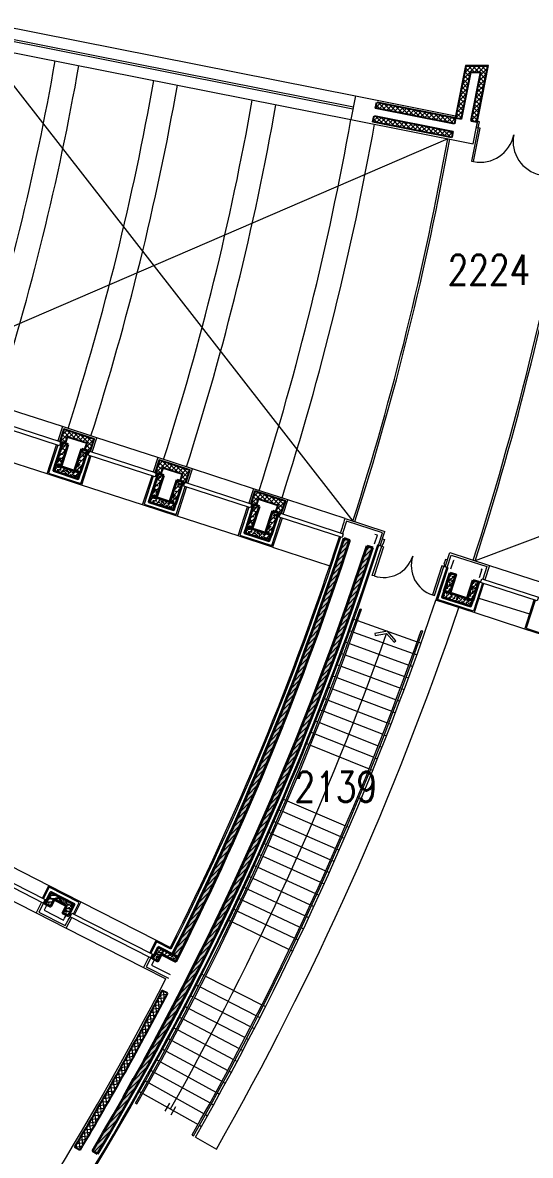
# Model space of a CAD drawing. Header units: inches. Extents: x 342932 to 557958, y 80625 to 242727.
# Drawn here: x 480297 to 492934, y 130834 to 159022 of the extents above; entities that cross this region are included whole.
import ezdxf
from ezdxf.enums import TextEntityAlignment as Align

# ---------------------------------------------------------------- set-up
doc = ezdxf.new("R2010")
doc.units = ezdxf.units.IN
doc.header["$MEASUREMENT"] = 0
for name, color, linetype, lineweight in [('First Floor$0$A-G23-M-Stairs-Concrete', 251, 'Continuous', 15), ('First Floor$0$A-G23-M-Stairs-Railings', 251, 'Continuous', 15), ('First Floor$0$A-G250-G-Walls-Low-Level', 251, 'Continuous', 15), ('First Floor$0$A-G250-G-Walls-Precast-Concrete', 251, 'Continuous', 35), ('First Floor$0$A-G250-M-Walls-Blockwork', 7, 'Continuous', 25), ('First Floor$0$A-G252-H-Internal-Walls', 251, 'Continuous', 9), ('First Floor$0$A-G26-M-Beams-Concrete', 251, 'Continuous', 18), ('First Floor$0$A-G262-H-Precast-Panel', 251, 'Continuous', 5), ('First Floor$0$A-G312-M-Wall-Cladding-Panel', 7, 'Continuous', 9), ('First Floor$0$A-G312-M-Wall-Finish-Plaster', 7, 'Continuous', 15), ('First Floor$0$A-G321-M-Window', 251, 'Continuous', 9), ('First Floor$0$A-G322-M-Door', 251, 'Continuous', 15), ('First Floor$0$A-Z036-G-Stair-Symbology', 251, 'Continuous', 15), ('First Floor$0$A-Z036-G-Void-Symbology', 251, 'Continuous', 9), ('First Floor$0$Z-Z001-S-Room-Name-Identification-250', 7, 'Continuous', 15)]:
    doc.layers.add(name, color=color, linetype=linetype, lineweight=lineweight)
doc.styles.add('First Floor$0$Tag-RomanS', font='romans.shx', dxfattribs={"width": 0.8})
pattern_1 = [(50, (363759.75, 238903.97), (182.18467, -15.93909), [19.05, -209.55]), (355, (363759.75, 238903.97), (-35.24283, 191.05664), [15.24, -167.64]), (100.451, (363774.94, 238902.65), (146.9425, 175.11669), [16.19, -178.09]), (46.1842, (363759.75, 238954.77), (271.07904, -42.04233), [28.575, -314.325]), (96.6356, (363782.34, 238951.27), (237.40423, 247.42556), [24.285, -267.135]), (351.184, (363759.75, 238954.77), (237.4046, 247.4251), [22.86, -251.46]), (21, (363785.15, 238942.07), (151.61488, -102.26552), [19.05, -209.55]), (326, (363785.15, 238942.07), (61.80203, 184.18797), [15.24, -167.64]), (71.4514, (363797.79, 238933.55), (213.4165, 81.92286), [16.19, -178.09]), (37.5, (363759.75, 238903.974), (3.088603, 84.55504), [0, -165.608, 0, -170.18, 0, -168.275]), (7.5, (363759.75, 238903.97), (66.81966, 100.180575), [0, -97.028, 0, -161.798, 0, -64.135]), (327.5, (363703.11, 238903.974), (135.590595, -5.728744), [0, -63.5, 0, -198.12, 0, -262.89]), (317.5, (363677.71, 238903.97), (148.12918, 25.42649), [0, -82.55, 0, -131.572, 0, -186.69])]
pattern_2 = [(45, (363759.75, 238903.974), (-56.1266, 56.1266), [])]
pattern_3 = [(45, (366137.4, 238131.44), (-56.1266, 56.1266), [])]
pattern_4 = [(45, (368515.04, 237358.894), (-56.1266, 56.1266), [])]
pattern_5 = [(45, (361382.11, 239676.52), (-56.1266, 56.1266), [])]
pattern_6 = [(50, (361382.11, 239676.52), (182.18467, -15.93909), [19.05, -209.55]), (355, (361382.11, 239676.52), (-35.24283, 191.05664), [15.24, -167.64]), (100.451, (361397.3, 239675.2), (146.9425, 175.11669), [16.19, -178.09]), (46.1842, (361382.11, 239727.32), (271.07904, -42.04233), [28.575, -314.325]), (96.6356, (361404.7, 239723.82), (237.40423, 247.42556), [24.285, -267.135]), (351.184, (361382.1, 239727.32), (237.4046, 247.4251), [22.86, -251.46]), (21, (361407.51, 239714.62), (151.61488, -102.26552), [19.05, -209.55]), (326, (361407.51, 239714.62), (61.80203, 184.18797), [15.24, -167.64]), (71.4514, (361420.15, 239706.1), (213.4165, 81.92286), [16.19, -178.09]), (37.5, (361382.114, 239676.52), (3.088603, 84.55504), [0, -165.608, 0, -170.18, 0, -168.275]), (7.5, (361382.11, 239676.52), (66.819663, 100.180575), [0, -97.028, 0, -161.798, 0, -64.135]), (327.5, (361325.47, 239676.52), (135.590595, -5.728744), [0, -63.5, 0, -198.12, 0, -262.89]), (317.5, (361300.07, 239676.52), (148.12918, 25.42649), [0, -82.55, 0, -131.572, 0, -186.69])]
pattern_7 = [(45, (361382.11, 239676.52), (-56.1266, 56.1266), []), (135, (361382.11, 239676.52), (-56.1266, -56.1266), [])]

# ---------------------------------------------------------------- blocks, each defined once
blk = doc.blocks.new('First Floor$0$D180')
at = {"layer": 'First Floor$0$A-G322-M-Door'}
for points in [[(-1842, 211), (-1813, 358), (-1862, 368), (-1891, 221)], [(-2007, -622), (-1958, -632), (-1793, 201), (-1842, 211)], [(-78, -137), (-49, 10), (0, 0), (-29, -147)], [(-243, -971), (-292, -961), (-127, -128), (-78, -137)]]:
    blk.add_lwpolyline(points, close=True, dxfattribs=at)
for centre, start, end in [((-1793, 201), 258.8221, 348.8221), ((-127, -128), 168.8221, 258.8221)]:
    blk.add_arc(centre, 849, start, end, dxfattribs=at)
blk = doc.blocks.new('First Floor$0$d1700-180')
at = {"layer": 'First Floor$0$A-G322-M-Door'}
for points in [[(-1612, 180), (-1612, 942), (-1662, 942), (-1662, 180)], [(-88, 180), (-88, 942), (-38, 942), (-38, 180)], [(-1650, 130), (-1662, 130), (-1662, 180), (-1700, 180), (-1700, 0), (-1650, 0)], [(-50, 130), (-38, 130), (-38, 180), (0, 180), (0, 0), (-50, 0)]]:
    blk.add_lwpolyline(points, close=True, dxfattribs=at)
for centre, start, end in [((-1612, 180), 0, 90), ((-88, 180), 90, 180)]:
    blk.add_arc(centre, 762, start, end, dxfattribs=at)
blk = doc.blocks.new('First Floor$0$tag-roomname')
at = {"lineweight": 18, "ltscale": 0.01, "style": 'First Floor$0$Tag-RomanS', "width": 0.8}
blk.add_attdef('ROOM_NO_2', text='', height=3, dxfattribs=at).set_placement((0, 1.61), align=Align.MIDDLE_CENTER)
at = {"linetype": 'ByBlock', "lineweight": 15, "ltscale": 0.01, "style": 'First Floor$0$Tag-RomanS', "width": 0.8, "flags": 1}
for tag, p in [('ROOM_NAME_1', (0, -2.29)), ('ROOM_NAME_2', (0, -5.74))]:
    blk.add_attdef(tag, text='', height=2.5, dxfattribs=at).set_placement(p, align=Align.MIDDLE_CENTER)

msp = doc.modelspace()

# ---------------------------------------------------------------- hatches: boundary and pattern name
at = {"layer": 'First Floor$0$A-G252-H-Internal-Walls'}
h = msp.add_hatch(dxfattribs=at)
h.set_pattern_fill('ANSI37', color=256, scale=25, style=0)
h.set_pattern_definition(pattern_7)
h.paths.add_polyline_path([(491451.1, 157787.5), (491690.6, 157787.5), (491452.5, 156582.2), (491599.6, 156553.2), (491873.2, 157937.5), (491327.8, 157937.5), (491074.4, 156655.2), (491221.6, 156626.1)])
h = msp.add_hatch(dxfattribs=at)
h.set_pattern_fill('ANSI37', color=256, scale=25, style=0)
h.set_pattern_definition(pattern_7)
h.paths.add_polyline_path([(489112.1, 157043), (489082.7, 156895.9), (491045.7, 156508), (491074.4, 156655.2)])
h = msp.add_hatch(dxfattribs=at)
h.set_pattern_fill('ANSI37', color=256, scale=25, style=0)
h.set_pattern_definition([(45, (361313.96, 239333.22), (-56.1266, 56.1266), []), (135, (361313.96, 239333.22), (-56.1266, -56.1266), [])])
h.paths.add_polyline_path([(489044, 156699.7), (489014.6, 156552.6), (490977.6, 156164.7), (491006.3, 156311.9)])
h = msp.add_hatch(dxfattribs=at)
h.set_pattern_fill('ANSI37', color=256, scale=25, style=0)
h.set_pattern_definition([(45, (363759.75, 238903.974), (-56.1266, 56.1266), []), (135, (363759.75, 238903.974), (-56.1266, -56.1266), [])])
h.paths.add_polyline_path([(481891.5, 148562.6), (481837.5, 148396.1), (481980.1, 148349.8), (482080.5, 148658.9), (481319.7, 148906.1), (481219.3, 148597), (481361.9, 148550.7), (481416, 148717.1)])
h = msp.add_hatch(dxfattribs=at)
h.set_pattern_fill('ANSI37', color=256, scale=25, style=0)
h.set_pattern_definition([(45, (366137.4, 238131.44), (-56.1266, 56.1266), []), (135, (366137.4, 238131.44), (-56.1266, -56.1266), [])])
h.paths.add_polyline_path([(484269.2, 147790.1), (484215.1, 147623.6), (484357.8, 147577.3), (484458.2, 147886.4), (483697.3, 148133.6), (483596.9, 147824.5), (483739.6, 147778.1), (483793.6, 147944.6)])
h = msp.add_hatch(dxfattribs=at)
h.set_pattern_fill('ANSI37', color=256, scale=25, style=0)
h.set_pattern_definition([(45, (368515.04, 237358.894), (-56.1266, 56.1266), []), (135, (368515.04, 237358.894), (-56.1266, -56.1266), [])])
h.paths.add_polyline_path([(486646.8, 147017.5), (486592.7, 146851.1), (486735.4, 146804.7), (486835.8, 147113.8), (486075, 147361.1), (485974.6, 147052), (486117.2, 147005.6), (486171.3, 147172)])
h = msp.add_hatch(dxfattribs=at)
h.set_pattern_fill('ANSI37', color=256, scale=25, angle=322, style=0)
h.set_pattern_definition([(7, (361382.11, 239676.52), (-9.67338, 78.78335), []), (97, (361382.11, 239676.52), (-78.78335, -9.67338), [])])
h.paths.add_polyline_path([(483898.5, 134866.5), (483765.1, 134935, -0.0149038), (481589.2, 131039.8), (481717.9, 130962.8, 0.0149064)])
at = {"layer": 'First Floor$0$A-G262-H-Precast-Panel'}
h = msp.add_hatch(dxfattribs=at)
h.set_pattern_fill('AR-CONC', color=256, style=0)
h.set_pattern_definition(pattern_1)
h.paths.add_polyline_path([(481433.3, 148527.5), (481290.7, 148573.8), (481109.4, 148015.8), (481252, 147969.4)])
h = msp.add_hatch(dxfattribs=at)
h.set_pattern_fill('ANSI31', color=256, scale=25, style=0)
h.set_pattern_definition(pattern_2)
h.paths.add_polyline_path([(481433.3, 148527.5), (481290.7, 148573.8), (481109.4, 148015.8), (481252, 147969.4)])
h = msp.add_hatch(dxfattribs=at)
h.set_pattern_fill('AR-CONC', color=256, style=0)
h.set_pattern_definition([(50, (364235.31, 238749.46), (182.18467, -15.93909), [19.05, -209.55]), (355, (364235.31, 238749.46), (-35.24283, 191.05664), [15.24, -167.64]), (100.451, (364250.5, 238748.13), (146.9425, 175.11669), [16.19, -178.09]), (46.1842, (364235.31, 238800.26), (271.07904, -42.04233), [28.575, -314.325]), (96.6356, (364257.9, 238796.75), (237.40423, 247.42556), [24.285, -267.135]), (351.184, (364235.3, 238800.26), (237.4046, 247.4251), [22.86, -251.46]), (21, (364260.71, 238787.56), (151.61488, -102.26552), [19.05, -209.55]), (326, (364260.71, 238787.56), (61.80203, 184.18797), [15.24, -167.64]), (71.4514, (364273.35, 238779.03), (213.4165, 81.92286), [16.19, -178.09]), (37.5, (364235.313, 238749.456), (3.088603, 84.55504), [0, -165.608, 0, -170.18, 0, -168.275]), (7.5, (364235.31, 238749.46), (66.81966, 100.180575), [0, -97.028, 0, -161.798, 0, -64.135]), (327.5, (364178.67, 238749.456), (135.590595, -5.728744), [0, -63.5, 0, -198.12, 0, -262.89]), (317.5, (364153.27, 238749.46), (148.12918, 25.42649), [0, -82.55, 0, -131.572, 0, -186.69])])
h.paths.add_polyline_path([(481908.9, 148373), (481766.2, 148419.3), (481584.9, 147861.3), (481727.6, 147814.9)])
h = msp.add_hatch(dxfattribs=at)
h.set_pattern_fill('ANSI31', color=256, scale=25, style=0)
h.set_pattern_definition(pattern_2)
h.paths.add_polyline_path([(481908.9, 148373), (481766.2, 148419.3), (481584.9, 147861.3), (481727.6, 147814.9)])
h = msp.add_hatch(dxfattribs=at)
h.set_pattern_fill('ANSI31', color=256, scale=25, style=0)
h.set_pattern_definition(pattern_2)
h.paths.add_polyline_path([(481727.5, 147814.9), (481584.9, 147861.3), (481584.9, 147861.3), (481490.1, 147892.1), (481109.4, 148015.8), (481063, 147873.1), (481681.2, 147672.3)])
h = msp.add_hatch(dxfattribs=at)
h.set_pattern_fill('AR-CONC', color=256, style=0)
h.set_pattern_definition(pattern_1)
h.paths.add_polyline_path([(481681.2, 147672.3), (481727.5, 147814.9), (481584.9, 147861.3), (481584.9, 147861.3), (481490.1, 147892.1), (481109.4, 148015.8), (481063, 147873.1)])
h = msp.add_hatch(dxfattribs=at)
h.set_pattern_fill('AR-CONC', color=256, style=0)
h.set_pattern_definition([(50, (366137.4, 238131.44), (182.18467, -15.93909), [19.05, -209.55]), (355, (366137.4, 238131.44), (-35.24283, 191.05664), [15.24, -167.64]), (100.451, (366152.58, 238130.1), (146.9425, 175.11669), [16.19, -178.09]), (46.1842, (366137.4, 238182.24), (271.07904, -42.04233), [28.575, -314.325]), (96.6356, (366159.99, 238178.73), (237.40423, 247.42556), [24.285, -267.135]), (351.184, (366137.4, 238182.24), (237.4046, 247.4251), [22.86, -251.46]), (21, (366162.8, 238169.54), (151.61488, -102.26552), [19.05, -209.55]), (326, (366162.8, 238169.54), (61.80203, 184.18797), [15.24, -167.64]), (71.4514, (366175.43, 238161.01), (213.4165, 81.92286), [16.19, -178.09]), (37.5, (366137.396, 238131.437), (3.088603, 84.55504), [0, -165.608, 0, -170.18, 0, -168.275]), (7.5, (366137.4, 238131.44), (66.81966, 100.180575), [0, -97.028, 0, -161.798, 0, -64.135]), (327.5, (366080.754, 238131.44), (135.590595, -5.728744), [0, -63.5, 0, -198.12, 0, -262.89]), (317.5, (366055.35, 238131.44), (148.12918, 25.42649), [0, -82.55, 0, -131.572, 0, -186.69])])
h.paths.add_polyline_path([(483811, 147754.9), (483668.3, 147801.3), (483487, 147243.2), (483629.7, 147196.9)])
h = msp.add_hatch(dxfattribs=at)
h.set_pattern_fill('ANSI31', color=256, scale=25, style=0)
h.set_pattern_definition(pattern_3)
h.paths.add_polyline_path([(483811, 147754.9), (483668.3, 147801.3), (483487, 147243.2), (483629.7, 147196.9)])
h = msp.add_hatch(dxfattribs=at)
h.set_pattern_fill('AR-CONC', color=256, style=0)
h.set_pattern_definition([(50, (366612.96, 237976.92), (182.18467, -15.93909), [19.05, -209.55]), (355, (366612.96, 237976.92), (-35.24283, 191.05664), [15.24, -167.64]), (100.451, (366628.14, 237975.59), (146.9425, 175.11669), [16.19, -178.09]), (46.1842, (366612.96, 238027.72), (271.07904, -42.04233), [28.575, -314.325]), (96.6356, (366635.55, 238024.21), (237.40423, 247.42556), [24.285, -267.135]), (351.184, (366612.96, 238027.72), (237.4046, 247.4251), [22.86, -251.46]), (21, (366638.36, 238015.02), (151.61488, -102.26552), [19.05, -209.55]), (326, (366638.36, 238015.02), (61.80203, 184.18797), [15.24, -167.64]), (71.4514, (366650.99, 238006.5), (213.4165, 81.92286), [16.19, -178.09]), (37.5, (366612.956, 237976.92), (3.088603, 84.55504), [0, -165.608, 0, -170.18, 0, -168.275]), (7.5, (366612.96, 237976.92), (66.81966, 100.180575), [0, -97.028, 0, -161.798, 0, -64.135]), (327.5, (366556.314, 237976.92), (135.590595, -5.728744), [0, -63.5, 0, -198.12, 0, -262.89]), (317.5, (366530.91, 237976.92), (148.12918, 25.42649), [0, -82.55, 0, -131.572, 0, -186.69])])
h.paths.add_polyline_path([(484286.5, 147600.4), (484143.9, 147646.8), (483962.6, 147088.7), (484105.2, 147042.4)])
h = msp.add_hatch(dxfattribs=at)
h.set_pattern_fill('ANSI31', color=256, scale=25, style=0)
h.set_pattern_definition(pattern_3)
h.paths.add_polyline_path([(484286.5, 147600.4), (484143.9, 147646.8), (483962.6, 147088.7), (484105.2, 147042.4)])
h = msp.add_hatch(dxfattribs=at)
h.set_pattern_fill('ANSI31', color=256, scale=25, style=0)
h.set_pattern_definition(pattern_3)
h.paths.add_polyline_path([(484105.2, 147042.4), (483962.6, 147088.7), (483962.6, 147088.7), (483867.8, 147119.5), (483487, 147243.2), (483440.7, 147100.6), (484058.8, 146899.7)])
h = msp.add_hatch(dxfattribs=at)
h.set_pattern_fill('AR-CONC', color=256, style=0)
h.set_pattern_definition([(50, (366137.4, 238131.44), (182.18467, -15.93909), [19.05, -209.55]), (355, (366137.4, 238131.44), (-35.24283, 191.05664), [15.24, -167.64]), (100.451, (366152.58, 238130.1), (146.9425, 175.11669), [16.19, -178.09]), (46.1842, (366137.4, 238182.24), (271.07904, -42.04233), [28.575, -314.325]), (96.6356, (366159.99, 238178.73), (237.40423, 247.42556), [24.285, -267.135]), (351.184, (366137.4, 238182.24), (237.4046, 247.4251), [22.86, -251.46]), (21, (366162.8, 238169.54), (151.61488, -102.26552), [19.05, -209.55]), (326, (366162.8, 238169.54), (61.80203, 184.18797), [15.24, -167.64]), (71.4514, (366175.43, 238161.01), (213.4165, 81.92286), [16.19, -178.09]), (37.5, (366137.396, 238131.437), (3.088603, 84.55504), [0, -165.608, 0, -170.18, 0, -168.275]), (7.5, (366137.4, 238131.44), (66.81966, 100.180575), [0, -97.028, 0, -161.798, 0, -64.135]), (327.5, (366080.754, 238131.44), (135.590595, -5.728744), [0, -63.5, 0, -198.12, 0, -262.89]), (317.5, (366055.35, 238131.44), (148.12918, 25.42649), [0, -82.55, 0, -131.572, 0, -186.69])])
h.paths.add_polyline_path([(484058.8, 146899.7), (484105.2, 147042.4), (483962.6, 147088.7), (483962.6, 147088.7), (483867.8, 147119.5), (483487, 147243.2), (483440.7, 147100.6)])
h = msp.add_hatch(dxfattribs=at)
h.set_pattern_fill('AR-CONC', color=256, style=0)
h.set_pattern_definition([(50, (368515.04, 237358.9), (182.18467, -15.93909), [19.05, -209.55]), (355, (368515.04, 237358.9), (-35.24283, 191.05664), [15.24, -167.64]), (100.451, (368530.22, 237357.57), (146.9425, 175.11669), [16.19, -178.09]), (46.1842, (368515.04, 237409.7), (271.07904, -42.04233), [28.575, -314.325]), (96.6356, (368537.63, 237406.2), (237.40423, 247.42556), [24.285, -267.135]), (351.184, (368515.04, 237409.7), (237.4046, 247.4251), [22.86, -251.46]), (21, (368540.44, 237397), (151.61488, -102.26552), [19.05, -209.55]), (326, (368540.44, 237397), (61.80203, 184.18797), [15.24, -167.64]), (71.4514, (368553.07, 237388.47), (213.4165, 81.92286), [16.19, -178.09]), (37.5, (368515.04, 237358.894), (3.088603, 84.55504), [0, -165.608, 0, -170.18, 0, -168.275]), (7.5, (368515.04, 237358.89), (66.81966, 100.180575), [0, -97.028, 0, -161.798, 0, -64.135]), (327.5, (368458.395, 237358.894), (135.590595, -5.728744), [0, -63.5, 0, -198.12, 0, -262.89]), (317.5, (368433, 237358.9), (148.12918, 25.42649), [0, -82.55, 0, -131.572, 0, -186.69])])
h.paths.add_polyline_path([(486188.6, 146982.4), (486046, 147028.7), (485864.6, 146470.7), (486007.3, 146424.3)])
h = msp.add_hatch(dxfattribs=at)
h.set_pattern_fill('ANSI31', color=256, scale=25, style=0)
h.set_pattern_definition(pattern_4)
h.paths.add_polyline_path([(486188.6, 146982.4), (486046, 147028.7), (485864.6, 146470.7), (486007.3, 146424.3)])
h = msp.add_hatch(dxfattribs=at)
h.set_pattern_fill('AR-CONC', color=256, style=0)
h.set_pattern_definition([(50, (368990.6, 237204.38), (182.18467, -15.93909), [19.05, -209.55]), (355, (368990.6, 237204.38), (-35.24283, 191.05664), [15.24, -167.64]), (100.451, (369005.78, 237203.05), (146.9425, 175.11669), [16.19, -178.09]), (46.1842, (368990.6, 237255.18), (271.07904, -42.04233), [28.575, -314.325]), (96.6356, (369013.2, 237251.67), (237.40423, 247.42556), [24.285, -267.135]), (351.184, (368990.6, 237255.18), (237.4046, 247.4251), [22.86, -251.46]), (21, (369016, 237242.48), (151.61488, -102.26552), [19.05, -209.55]), (326, (369016, 237242.48), (61.80203, 184.18797), [15.24, -167.64]), (71.4514, (369028.63, 237233.95), (213.4165, 81.92286), [16.19, -178.09]), (37.5, (368990.6, 237204.375), (3.088603, 84.55504), [0, -165.608, 0, -170.18, 0, -168.275]), (7.5, (368990.6, 237204.375), (66.81966, 100.180575), [0, -97.028, 0, -161.798, 0, -64.135]), (327.5, (368933.955, 237204.375), (135.590595, -5.728744), [0, -63.5, 0, -198.12, 0, -262.89]), (317.5, (368908.56, 237204.38), (148.12918, 25.42649), [0, -82.55, 0, -131.572, 0, -186.69])])
h.paths.add_polyline_path([(486664.2, 146827.9), (486521.5, 146874.2), (486340.2, 146316.2), (486482.9, 146269.8)])
h = msp.add_hatch(dxfattribs=at)
h.set_pattern_fill('ANSI31', color=256, scale=25, style=0)
h.set_pattern_definition(pattern_4)
h.paths.add_polyline_path([(486664.2, 146827.9), (486521.5, 146874.2), (486340.2, 146316.2), (486482.9, 146269.8)])
h = msp.add_hatch(dxfattribs=at)
h.set_pattern_fill('ANSI31', color=256, scale=25, style=0)
h.set_pattern_definition(pattern_4)
h.paths.add_polyline_path([(486482.8, 146269.8), (486340.2, 146316.2), (486340.2, 146316.2), (486245.4, 146347), (485864.6, 146470.7), (485818.3, 146328), (486436.5, 146127.2)])
h = msp.add_hatch(dxfattribs=at)
h.set_pattern_fill('AR-CONC', color=256, style=0)
h.set_pattern_definition([(50, (368515.12, 237359.16), (182.18467, -15.93909), [19.05, -209.55]), (355, (368515.12, 237359.16), (-35.24283, 191.05664), [15.24, -167.64]), (100.451, (368530.3, 237357.83), (146.9425, 175.11669), [16.19, -178.09]), (46.1842, (368515.12, 237409.96), (271.07904, -42.04233), [28.575, -314.325]), (96.6356, (368537.71, 237406.46), (237.40423, 247.42556), [24.285, -267.135]), (351.184, (368515.12, 237409.96), (237.4046, 247.4251), [22.86, -251.46]), (21, (368540.52, 237397.26), (151.61488, -102.26552), [19.05, -209.55]), (326, (368540.52, 237397.26), (61.80203, 184.18797), [15.24, -167.64]), (71.4514, (368553.16, 237388.74), (213.4165, 81.92286), [16.19, -178.09]), (37.5, (368515.123, 237359.16), (3.088603, 84.55504), [0, -165.608, 0, -170.18, 0, -168.275]), (7.5, (368515.12, 237359.16), (66.81966, 100.180575), [0, -97.028, 0, -161.798, 0, -64.135]), (327.5, (368458.48, 237359.16), (135.590595, -5.728744), [0, -63.5, 0, -198.12, 0, -262.89]), (317.5, (368433.08, 237359.16), (148.12918, 25.42649), [0, -82.55, 0, -131.572, 0, -186.69])])
h.paths.add_polyline_path([(486436.6, 146127.4), (486482.9, 146270.1), (486340.3, 146316.4), (486340.3, 146316.4), (486245.5, 146347.2), (485864.7, 146471), (485818.4, 146328.3)])
h = msp.add_hatch(dxfattribs=at)
h.set_pattern_fill('AR-CONC', color=256, scale=1.5, style=0)
h.set_pattern_definition([(50, (361382.11, 239676.52), (273.277, -23.90863), [28.575, -314.325]), (355, (361382.1, 239676.52), (-52.86424, 286.58496), [22.86, -251.46]), (100.451, (361404.89, 239674.53), (220.41375, 262.67503), [24.285, -267.135]), (46.1842, (361382.1, 239752.72), (406.61856, -63.0635), [42.8625, -471.4875]), (96.6356, (361416, 239747.47), (356.10635, 371.1383), [36.4275, -400.7025]), (351.184, (361382.1, 239752.72), (356.1069, 371.1377), [34.29, -377.19]), (21, (361420.21, 239733.67), (227.42232, -153.39828), [28.575, -314.325]), (326, (361420.2, 239733.67), (92.70304, 276.28195), [22.86, -251.46]), (71.4514, (361439.17, 239720.9), (320.12474, 122.8843), [24.285, -267.135]), (37.5, (361382.11, 239676.52), (4.632905, 126.83256), [0, -248.412, 0, -255.27, 0, -252.4125]), (7.5, (361382.11, 239676.52), (100.22949, 150.27086), [0, -145.542, 0, -242.697, 0, -96.2025]), (327.5, (361297.15, 239676.52), (203.38589, -8.593116), [0, -95.25, 0, -297.18, 0, -394.335]), (317.5, (361259.05, 239676.52), (222.19377, 38.13974), [0, -123.825, 0, -197.358, 0, -280.035])])
h.paths.add_polyline_path([(488441.5, 146145.2), (488298.8, 146191.6, -0.0378536), (484028.6, 135838), (484162.3, 135769.9, 0.0378565)])
h = msp.add_hatch(dxfattribs=at)
h.set_pattern_fill('ANSI31', color=256, scale=25, style=0)
h.set_pattern_definition(pattern_5)
h.paths.add_polyline_path([(488441.5, 146145.2), (488298.8, 146191.6, -0.0378536), (484028.6, 135838), (484162.3, 135769.9, 0.0378565)])
h = msp.add_hatch(dxfattribs=at)
h.set_pattern_fill('AR-CONC', color=256, scale=2, style=0)
h.set_pattern_definition([(50, (361382.1, 239676.52), (364.36934, -31.87817), [38.1, -419.1]), (355, (361382.1, 239676.52), (-70.48565, 382.1133), [30.48, -335.28]), (100.451, (361412.48, 239673.87), (293.885, 350.2334), [32.38, -356.18]), (46.1842, (361382.1, 239778.1), (542.1581, -84.0847), [57.15, -628.65]), (96.6356, (361427.3, 239771.1), (474.8085, 494.8511), [48.57, -534.27]), (351.184, (361382.1, 239778.1), (474.8092, 494.8502), [45.72, -502.92]), (21, (361432.9, 239752.72), (303.22976, -204.53104), [38.1, -419.1]), (326, (361432.9, 239752.72), (123.60406, 368.3759), [30.48, -335.28]), (71.4514, (361458.2, 239735.68), (426.833, 163.8457), [32.38, -356.18]), (37.5, (361382.11, 239676.52), (6.17721, 169.11008), [0, -331.216, 0, -340.36, 0, -336.55]), (7.5, (361382.11, 239676.52), (133.63933, 200.36115), [0, -194.056, 0, -323.596, 0, -128.27]), (327.5, (361268.83, 239676.52), (271.18119, -11.45749), [0, -127, 0, -396.24, 0, -525.78]), (317.5, (361218.03, 239676.52), (296.25836, 50.85298), [0, -165.1, 0, -263.144, 0, -373.38])])
h.paths.add_polyline_path([(489014, 145959.2), (488871.3, 146005.6, -0.055531), (482031.3, 130950.4), (482160.2, 130873.6, 0.0555317)])
h = msp.add_hatch(dxfattribs=at)
h.set_pattern_fill('ANSI31', color=256, scale=25, style=0)
h.set_pattern_definition(pattern_5)
h.paths.add_polyline_path([(489014, 145959.2), (488871.3, 146005.6, -0.055531), (482031.3, 130950.4), (482160.2, 130873.6, 0.0555317)])
h = msp.add_hatch(dxfattribs=at)
h.set_pattern_fill('ANSI31', color=256, scale=25, style=0)
h.set_pattern_definition([(45, (360812.21, 239861.58), (-56.1266, 56.1266), [])])
h.paths.add_polyline_path([(491081.3, 145287.4), (490938.6, 145333.8), (490788.2, 144870.9), (490930.9, 144824.6)])
h = msp.add_hatch(dxfattribs=at)
h.set_pattern_fill('AR-CONC', color=256, style=0)
h.set_pattern_definition([(50, (360812.21, 239861.58), (182.18467, -15.93909), [19.05, -209.55]), (355, (360812.2, 239861.58), (-35.24283, 191.05664), [15.24, -167.64]), (100.451, (360827.39, 239860.25), (146.9425, 175.11669), [16.19, -178.09]), (46.1842, (360812.2, 239912.38), (271.07904, -42.04233), [28.575, -314.325]), (96.6356, (360834.8, 239908.88), (237.40423, 247.42556), [24.285, -267.135]), (351.184, (360812.2, 239912.38), (237.4046, 247.4251), [22.86, -251.46]), (21, (360837.61, 239899.68), (151.61488, -102.26552), [19.05, -209.55]), (326, (360837.6, 239899.68), (61.80203, 184.18797), [15.24, -167.64]), (71.4514, (360850.24, 239891.16), (213.4165, 81.92286), [16.19, -178.09]), (37.5, (360812.21, 239861.58), (3.088603, 84.55504), [0, -165.608, 0, -170.18, 0, -168.275]), (7.5, (360812.21, 239861.58), (66.81966, 100.180575), [0, -97.028, 0, -161.798, 0, -64.135]), (327.5, (360755.57, 239861.58), (135.590595, -5.728744), [0, -63.5, 0, -198.12, 0, -262.89]), (317.5, (360730.17, 239861.58), (148.12918, 25.42649), [0, -82.55, 0, -131.572, 0, -186.69])])
h.paths.add_polyline_path([(491081.2, 145287.3), (490938.6, 145333.7), (490788.2, 144870.8), (490930.9, 144824.5)])
h = msp.add_hatch(dxfattribs=at)
h.set_pattern_fill('ANSI31', color=256, scale=25, style=0)
h.set_pattern_definition(pattern_5)
h.paths.add_polyline_path([(491651.2, 145102.4), (491508.5, 145148.7), (491358.1, 144685.8), (491500.8, 144639.5)])
h = msp.add_hatch(dxfattribs=at)
h.set_pattern_fill('AR-CONC', color=256, style=0)
h.set_pattern_definition(pattern_6)
h.paths.add_polyline_path([(491651.2, 145102.2), (491508.5, 145148.6), (491358.1, 144685.7), (491500.8, 144639.4)])
h = msp.add_hatch(dxfattribs=at)
h.set_pattern_fill('ANSI31', color=256, scale=25, style=0)
h.set_pattern_definition(pattern_5)
h.paths.add_polyline_path([(490930.9, 144824.6), (490930.9, 144824.4), (490788.2, 144870.8), (490741.9, 144728.2), (491454.3, 144496.9), (491500.6, 144639.4), (491358.1, 144685.7), (491358.1, 144685.8)])
h = msp.add_hatch(dxfattribs=at)
h.set_pattern_fill('AR-CONC', color=256, style=0)
h.set_pattern_definition(pattern_6)
h.paths.add_polyline_path([(490930.9, 144824.6), (490930.9, 144824.4), (490788.2, 144870.8), (490741.9, 144728.2), (491454.3, 144496.9), (491500.6, 144639.4), (491358.1, 144685.7), (491358.1, 144685.8)])
h = msp.add_hatch(dxfattribs=at)
h.set_pattern_fill('AR-CONC', color=256, style=0)
h.set_pattern_definition([(50, (364066.48, 238336.83), (182.18467, -15.93909), [19.05, -209.55]), (355, (364066.48, 238336.83), (-35.24283, 191.05664), [15.24, -167.64]), (100.451, (364081.66, 238335.5), (146.9425, 175.11669), [16.19, -178.09]), (46.1842, (364066.48, 238387.63), (271.07904, -42.04233), [28.575, -314.325]), (96.6356, (364089.07, 238384.12), (237.40423, 247.42556), [24.285, -267.135]), (351.184, (364066.48, 238387.63), (237.4046, 247.4251), [22.86, -251.46]), (21, (364091.88, 238374.93), (151.61488, -102.26552), [19.05, -209.55]), (326, (364091.88, 238374.93), (61.80203, 184.18797), [15.24, -167.64]), (71.4514, (364104.52, 238366.4), (213.4165, 81.92286), [16.19, -178.09]), (37.5, (364066.48, 238336.825), (3.088603, 84.55504), [0, -165.608, 0, -170.18, 0, -168.275]), (7.5, (364066.48, 238336.825), (66.81966, 100.180575), [0, -97.028, 0, -161.798, 0, -64.135]), (327.5, (364009.84, 238336.825), (135.590595, -5.728744), [0, -63.5, 0, -198.12, 0, -262.89]), (317.5, (363984.44, 238336.83), (148.12918, 25.42649), [0, -82.55, 0, -131.572, 0, -186.69])])
h.paths.add_polyline_path([(481579.9, 137085.6), (481000.7, 137380.7), (480864.5, 137113.4), (480998.2, 137045.3), (481077.6, 137201.3), (481389.5, 137042.4), (481310.1, 136886.4), (481443.7, 136818.3)])
h = msp.add_hatch(dxfattribs=at)
h.set_pattern_fill('ANSI31', color=256, scale=25, angle=315, style=0)
h.set_pattern_definition([(0, (361393.46, 239698.8), (2e-14, 79.375), [])])
h.paths.add_polyline_path([(481579.9, 137085.6), (481000.7, 137380.7), (480864.5, 137113.4), (480998.2, 137045.3), (481077.6, 137201.3), (481389.5, 137042.4), (481310.1, 136886.4), (481443.7, 136818.3)])
h = msp.add_hatch(dxfattribs=at)
h.set_pattern_fill('ANSI31', color=256, scale=25, style=0)
h.set_pattern_definition(pattern_5)
h.paths.add_polyline_path([(484105.9, 135658.3), (484162.3, 135769.9), (483673.7, 136018.8), (483526.1, 135729.2), (483659.8, 135661.1), (483750.6, 135839.3)])
h = msp.add_hatch(dxfattribs=at)
h.set_pattern_fill('AR-CONC', color=256, style=0)
h.set_pattern_definition(pattern_6)
h.paths.add_polyline_path([(483673.7, 136018.8), (483537.5, 135751.5), (483671.1, 135683.4), (483750.6, 135839.3), (484105.9, 135658.3), (484162.3, 135769.9)])

# ---------------------------------------------------------------- linework, layer by layer
at = {"layer": 'First Floor$0$A-G23-M-Stairs-Concrete'}
for p, q in [((488538.8, 144173.8, 0), (488595.4, 144153.8, 0)), ((488633.1, 144140.5, 0), (490117.9, 143615.1, 0)), ((488438, 143890.7, 0), (488494.5, 143870.5, 0)), ((488532.1, 143857, 0), (490014.8, 143325.6, 0)), ((488336, 143608.1, 0), (488392.4, 143587.6, 0)), ((488430, 143573.9, 0), (489910.6, 143036.7, 0)), ((490155.6, 143601.7, 0), (490212.1, 143581.7, 0)), ((488233, 143325.8, 0), (488289.3, 143305.1, 0)), ((488326.8, 143291.3, 0), (489805.2, 142748.1, 0)), ((490052.4, 143312.2, 0), (490108.9, 143291.9, 0)), ((488128.8, 143043.9, 0), (488185, 143023, 0)), ((488222.5, 143009.1, 0), (489698.6, 142459.9, 0)), ((489948.2, 143023, 0), (490004.6, 143002.5, 0)), ((488023.4, 142762.5, 0), (488079.6, 142741.4, 0)), ((488117, 142727.3, 0), (489591, 142172.2, 0)), ((489842.7, 142734.3, 0), (489899, 142713.6, 0)), ((487916.9, 142481.5, 0), (487973, 142460.1, 0)), ((488010.4, 142445.9, 0), (489482.1, 141884.9, 0)), ((489736.1, 142446, 0), (489792.4, 142425.1, 0)), ((487809.4, 142200.9, 0), (487865.3, 142179.3, 0)), ((487902.7, 142164.9, 0), (489372.1, 141598.1, 0)), ((489628.4, 142158.1, 0), (489684.5, 142137, 0)), ((487700.6, 141920.8, 0), (487756.5, 141899, 0)), ((487793.8, 141884.4, 0), (489261, 141311.7, 0)), ((489519.5, 141870.7, 0), (489575.5, 141849.3, 0)), ((487590.8, 141641.1, 0), (487646.6, 141619, 0)), ((487683.8, 141604.3, 0), (489148.7, 141025.7, 0)), ((489409.4, 141583.7, 0), (489465.4, 141562.1, 0)), ((487479.8, 141361.8, 0), (487535.6, 141339.5, 0)), ((487572.7, 141324.7, 0), (489035.2, 140740.2, 0)), ((489298.2, 141297.1, 0), (489354.1, 141275.3, 0)), ((487367.8, 141083, 0), (487423.4, 141060.5, 0)), ((487460.5, 141045.5, 0), (488920.6, 140455.1, 0)), ((489185.9, 141011, 0), (489241.7, 140989, 0)), ((489072.4, 140725.3, 0), (489128.1, 140703.1, 0)), ((488957.7, 140440.1, 0), (489013.4, 140417.7, 0)), ((486790.7, 139695.8, 0), (486845.8, 139672.2, 0)), ((486882.6, 139656.4, 0), (488330.6, 139036.9, 0)), ((486730.4, 139403.9, 0), (486675.4, 139427.7, 0)), ((488212.8, 138762.9, 0), (486767.1, 139388, 0)), ((486552, 139144.2, 0), (486607, 139120.1, 0)), ((486643.7, 139104.1, 0), (488086.7, 138473, 0)), ((488367.4, 139021.2, 0), (488422.6, 138997.6, 0)), ((486431.1, 138869.1, 0), (486486, 138844.8, 0)), ((486522.5, 138828.6, 0), (487963, 138191.8, 0)), ((488304.6, 138723.2, 0), (488249.5, 138747, 0)), ((486309, 138594.5, 0), (486363.8, 138570, 0)), ((486400.3, 138553.7, 0), (487838.2, 137911, 0)), ((488123.3, 138457, 0), (488178.3, 138432.9, 0)), ((486185.9, 138320.4, 0), (486240.5, 138295.7, 0)), ((486277, 138279.2, 0), (487712.3, 137630.8, 0)), ((487999.6, 138175.6, 0), (488054.5, 138151.3, 0)), ((486061.6, 138046.8, 0), (486116.2, 138021.9, 0)), ((486152.6, 138005.2, 0), (487585.3, 137351.1, 0)), ((487874.8, 137894.7, 0), (487929.5, 137870.2, 0)), ((485936.2, 137773.7, 0), (485990.7, 137748.5, 0)), ((486027, 137731.8, 0), (487457.1, 137071.9, 0)), ((487748.8, 137614.3, 0), (487803.5, 137589.6, 0)), ((485809.8, 137501.1, 0), (485864.2, 137475.7, 0)), ((485900.4, 137458.8, 0), (487327.8, 136793.2, 0)), ((487621.7, 137334.5, 0), (487676.3, 137309.5, 0)), ((485682.2, 137229, 0), (485736.5, 137203.4, 0)), ((485772.7, 137186.4, 0), (487197.5, 136515, 0)), ((487493.4, 137055.1, 0), (487547.9, 137030, 0)), ((485553.6, 136957.4, 0), (485607.8, 136931.6, 0)), ((485643.9, 136914.4, 0), (487065.9, 136237.4, 0)), ((487364.1, 136776.3, 0), (487418.5, 136750.9, 0)), ((485423.9, 136686.3, 0), (485478, 136660.3, 0)), ((485514, 136643, 0), (486933.3, 135960.2, 0)), ((487233.6, 136498, 0), (487287.9, 136472.4, 0)), ((487102.1, 136220.2, 0), (487156.2, 136194.4, 0)), ((486969.4, 135942.9, 0), (487023.4, 135916.9, 0)), ((484759, 135339, 0), (484812.6, 135311.9, 0)), ((484622.8, 135071.1, 0), (484676.3, 135043.8, 0)), ((484711.9, 135025.6, 0), (486114.4, 134308.9, 0)), ((484848.3, 135293.8, 0), (486253.6, 134582.8, 0)), ((484485.6, 134803.8, 0), (484538.9, 134776.3, 0)), ((484574.4, 134757.9, 0), (485974, 134035.6, 0)), ((484347.2, 134537, 0), (484400.4, 134509.3, 0)), ((484435.9, 134490.8, 0), (485832.6, 133762.9, 0)), ((486289.3, 134564.7, 0), (486342.8, 134537.6, 0)), ((484207.8, 134270.8, 0), (484260.9, 134242.9, 0)), ((484296.3, 134224.3, 0), (485690.1, 133490.7, 0)), ((486150, 134290.7, 0), (486203.4, 134263.4, 0)), ((484067.3, 134005.2, 0), (484120.3, 133977, 0)), ((484155.6, 133958.3, 0), (485546.4, 133219.2, 0)), ((486009.6, 134017.3, 0), (486062.9, 133989.8, 0)), ((483925.8, 133740.1, 0), (483978.6, 133711.7, 0)), ((484013.9, 133692.8, 0), (485401.7, 132948.2, 0)), ((485868.1, 133744.4, 0), (485921.3, 133716.7, 0)), ((483783.2, 133475.6, 0), (483835.9, 133447, 0)), ((483871.1, 133428, 0), (485255.9, 132677.8, 0)), ((485725.4, 133472.1, 0), (485778.5, 133444.2, 0)), ((483639.5, 133211.7, 0), (483692.1, 133182.9, 0)), ((483727.2, 133163.7, 0), (485109, 132407.9, 0)), ((485581.8, 133200.4, 0), (485634.7, 133172.2, 0)), ((483494.8, 132948.3, 0), (483547.3, 132919.3, 0)), ((483582.3, 132900, 0), (484961.1, 132138.7, 0)), ((485437, 132929.3, 0), (485489.8, 132900.9, 0)), ((483349, 132685.5, 0), (483401.4, 132656.3, 0)), ((483436.3, 132636.9, 0), (484812.1, 131870, 0)), ((485291.1, 132658.7, 0), (485343.9, 132630.1, 0)), ((483202.2, 132423.4, 0), (483254.4, 132393.9, 0)), ((483289.3, 132374.3, 0), (484661.9, 131602, 0)), ((485144.1, 132388.7, 0), (485196.8, 132359.9, 0)), ((484996.1, 132119.3, 0), (485048.6, 132090.3, 0)), ((484847, 131850.6, 0), (484899.4, 131821.3, 0)), ((484696.8, 131582.4, 0), (484749.1, 131553, 0))]:
    msp.add_line(p, q, dxfattribs=at)
at = {"layer": 'First Floor$0$A-G23-M-Stairs-Railings'}
for p, q in [((488694.9, 144436.8, 0), (488732.6, 144423.5, 0)), ((490217.4, 143898.1, 0), (490255.1, 143884.7, 0)), ((483106.8, 132132.8, 0), (483141.7, 132113.2, 0)), ((484514.3, 131340.8, 0), (484549.2, 131321.2, 0))]:
    msp.add_line(p, q, dxfattribs=at)
for radius, start, end in [(75010, 330.406003, 340.742233), (75050, 330.406125, 340.74211), (76625, 330.410833, 340.737403), (76665, 330.41095, 340.737286)]:
    msp.add_arc((417882.1, 169176.5, 0), radius, start, end, dxfattribs=at)
at = {"layer": 'First Floor$0$A-G250-G-Walls-Low-Level'}
for p, q in [((479393.4, 159022, 0), (488582.6, 157198.6, 0)), ((479293.1, 158430.2, 0), (488465.5, 156610.1, 0)), ((481287.6, 148969.1), (479765.9, 149463.6, 0)), ((483665.2, 148196.6), (482143.5, 148691, 0)), ((480905.5, 147792.9, 0), (479383.8, 148287.3)), ((486042.9, 147424.1, 0), (484521.2, 147918.5)), ((483283.2, 147020.3), (481761.5, 147514.7, 0)), ((488325.9, 146682.2, 0), (486898.8, 147145.9, 0)), ((485660.8, 146247.8), (484139.1, 146742.2)), ((486516.8, 145969.7), (487942.7, 145506.3, 0)), ((491920.4, 145514.3), (493175.8, 145106.4, 0)), ((492793.7, 143930.1, 0), (491534.7, 144339.2)), ((479075.3, 138502.1, 0), (480946.4, 137548.7, 0)), ((478707.8, 137847.6, 0), (480632.4, 136867, 0)), ((481748, 137140.3, 0), (483619.1, 136186.9, 0)), ((481380.8, 136485.6, 0), (483305.4, 135505, 0)), ((484597.7, 131285.2, 0), (485119.4, 130988.8, 0))]:
    msp.add_line(p, q, dxfattribs=at)
for radius, end in [(76725, 341.356459), (77325, 341.361422)]:
    msp.add_arc((417882.1, 169176.5, 0), radius, 330.405437, end, dxfattribs=at)
at = {"layer": 'First Floor$0$A-G250-G-Walls-Precast-Concrete'}
for p, q in [((488300.7, 146191, 0), (488443.4, 146144.6, 0)), ((488871.3, 146005.6, 0), (489014, 145959.2, 0)), ((483673.7, 136018.8, 0), (483526.1, 135729.2, 0)), ((484162.3, 135769.9, 0), (483673.7, 136018.8, 0)), ((483526.1, 135729.2, 0), (483659.8, 135661.1, 0)), ((483659.8, 135661.1, 0), (483750.6, 135839.3, 0)), ((483750.6, 135839.3, 0), (484105.9, 135658.3, 0)), ((484162.3, 135769.9, 0), (484028.6, 135838, 0)), ((484107.7, 135657.4, 0), (484164.1, 135768.9, 0)), ((482031.3, 130950.4, 0), (482160.2, 130873.6, 0))]:
    msp.add_line(p, q, dxfattribs=at)
for points in [[(481433.3, 148527.5), (481290.7, 148573.8), (481109.4, 148015.8), (481252, 147969.4)], [(481766.2, 148419.3), (481908.9, 148373), (481727.6, 147814.9), (481584.9, 147861.3)], [(483811, 147754.9), (483668.3, 147801.3), (483487, 147243.2), (483629.7, 147196.9)], [(484143.9, 147646.8), (484286.5, 147600.4), (484105.2, 147042.4), (483962.6, 147088.7)], [(490938.6, 145333.8), (491081.3, 145287.4), (490930.9, 144824.4), (490788.2, 144870.8)], [(491508.5, 145148.7), (491651.2, 145102.4), (491500.8, 144639.4), (491358.1, 144685.7)]]:
    msp.add_lwpolyline(points, close=True, dxfattribs=at)
for points in [[(481727.5, 147814.9), (481490.1, 147892.1), (481109.4, 148015.8), (481063, 147873.1), (481681.2, 147672.3), (481727.5, 147814.9)], [(484105.2, 147042.4), (483867.8, 147119.5), (483487, 147243.2), (483440.7, 147100.6), (484058.8, 146899.7), (484105.2, 147042.4)]]:
    msp.add_lwpolyline(points, dxfattribs=at)
at = {"layer": 'First Floor$0$A-G250-G-Walls-Precast-Concrete', "elevation": 0}
for points in [[(486188.6, 146982.4), (486046, 147028.7), (485864.6, 146470.7), (486007.3, 146424.3)], [(486521.5, 146874.2), (486664.2, 146827.9), (486482.9, 146269.8), (486340.2, 146316.2)]]:
    msp.add_lwpolyline(points, close=True, dxfattribs=at)
for points in [[(486482.8, 146269.8), (486245.4, 146347), (485864.6, 146470.7), (485818.3, 146328), (486436.5, 146127.2), (486482.8, 146269.8)], [(491500.7, 144639.6), (490788.2, 144870.9), (490741.9, 144728.2), (491454.3, 144496.9), (491500.7, 144639.6)], [(480853.2, 137091.2), (481000.7, 137380.7), (481579.9, 137085.6), (481432.4, 136796.1), (481298.7, 136864.2), (481389.5, 137042.4), (481077.6, 137201.3), (480986.8, 137023.1), (480853.2, 137091.2)]]:
    msp.add_lwpolyline(points, dxfattribs=at)
at = {"layer": 'First Floor$0$A-G250-G-Walls-Precast-Concrete'}
for radius, start, end in [(74075.1, 333.251389, 341.922652), (74225.1, 333.250881, 341.922808), (74675, 329.209555, 341.923273), (74825, 329.209555, 341.923427)]:
    msp.add_arc((417882.1, 169176.5, 0), radius, start, end, dxfattribs=at)
at = {"layer": 'First Floor$0$A-G250-M-Walls-Blockwork'}
for p, q in [((491327.8, 157937.5), (491074.4, 156655.2)), ((491873.2, 157937.5), (491327.8, 157937.5)), ((491599.6, 156553.2), (491873.2, 157937.5)), ((491221.6, 156626.1), (491451.1, 157787.5)), ((491451.1, 157787.5), (491690.6, 157787.5)), ((491690.6, 157787.5), (491452.5, 156582.2)), ((489082.7, 156895.9), (489112.1, 157043)), ((489112.1, 157043), (491074.4, 156655.2)), ((491045.7, 156508), (489082.7, 156895.9)), ((489015.2, 156552.5, 0), (489044.6, 156699.6, 0)), ((490977.6, 156164.7, 0), (489015.2, 156552.5, 0)), ((489044.6, 156699.6, 0), (491006.9, 156311.8, 0)), ((491074.4, 156655.2), (491045.7, 156508)), ((491074.4, 156655.2), (491221.6, 156626.1)), ((491452.5, 156582.2), (491599.6, 156553.2)), ((491006.9, 156311.8), (490977.5, 156164.7, 0)), ((483898.5, 134866.5), (483765.1, 134935)), ((481717.9, 130962.8), (481589.6, 131039.6))]:
    msp.add_line(p, q, dxfattribs=at)
for points in [[(481980.1, 148349.8), (482080.5, 148658.9), (481319.7, 148906.1), (481219.3, 148597), (481361.9, 148550.7), (481416, 148717.1), (481891.5, 148562.6), (481837.5, 148396.1), (481980.1, 148349.8)], [(484357.8, 147577.3), (484458.2, 147886.4), (483697.3, 148133.6), (483596.9, 147824.5), (483739.6, 147778.1), (483793.6, 147944.6), (484269.2, 147790.1), (484215.1, 147623.6), (484357.7, 147577.3)]]:
    msp.add_lwpolyline(points, dxfattribs=at)
at = {"layer": 'First Floor$0$A-G250-M-Walls-Blockwork', "elevation": 0}
msp.add_lwpolyline([(486735.4, 146804.7), (486835.8, 147113.8), (486075, 147361.1), (485974.6, 147052), (486117.2, 147005.6), (486171.3, 147172), (486646.8, 147017.5), (486592.7, 146851.1), (486735.4, 146804.7)], dxfattribs=at)
at = {"layer": 'First Floor$0$A-G250-M-Walls-Blockwork'}
for points in [[(483765.1, 134935, -0.0149038), (481589.2, 131039.8)], [(483898.5, 134866.5, -0.0149064), (481717.9, 130962.8)]]:
    msp.add_lwpolyline(points, format="xyb", dxfattribs=at)
at = {"layer": 'First Floor$0$A-G26-M-Beams-Concrete'}
for radius, start, end in [(64193.7, 342.334728, 350.036772), (64793.7, 342.331627, 350.025103), (66693.7, 342.322176, 349.989536), (67293.7, 342.319302, 349.978721), (69193.7, 342.31054, 349.945713), (69793.7, 342.307869, 349.935662), (71693.7, 342.299711, 349.904951), (72293.7, 342.297222, 349.895963)]:
    msp.add_arc((417882.1, 169176.5, 0), radius, start, end, dxfattribs=at)
at = {"layer": 'First Floor$0$A-G312-M-Wall-Cladding-Panel'}
for p, q in [((489163.8, 146015.7, 0), (489135.3, 146025, 0)), ((490879.6, 145458.2, 0), (490851.1, 145467.5, 0))]:
    msp.add_line(p, q, dxfattribs=at)
for points in [[(481140.8, 148517.4), (481169.4, 148508.1), (480943.3, 147812.1), (481742.2, 147552.5), (481968.2, 148248.5), (481996.8, 148239.3), (481761.5, 147514.7), (480905.5, 147792.9), (481140.8, 148517.4)], [(483518.5, 147744.8), (483547, 147735.6), (483321, 147039.6), (484119.8, 146780), (484345.9, 147476), (484374.4, 147466.7), (484139.1, 146742.2), (483283.2, 147020.3), (483518.5, 147744.8)], [(491740.4, 145073.3), (491515.4, 144377)], [(491769, 145064.1), (491534.7, 144339.2)], [(491769, 145064.1), (491740.4, 145073.3)], [(491534.5, 144339.3), (490581, 144649.1)], [(491515.4, 144377), (490622.5, 144667.1)]]:
    msp.add_lwpolyline(points, dxfattribs=at)
at = {"layer": 'First Floor$0$A-G312-M-Wall-Cladding-Panel', "elevation": 0}
for points in [[(485896.1, 146972.3), (485924.6, 146963), (485698.6, 146267), (486497.5, 146007.5), (486723.5, 146703.4), (486752.1, 146694.2), (486516.8, 145969.7), (485660.8, 146247.8), (485896.1, 146972.3)], [(490851.1, 145467.5), (490584.7, 144647.9)], [(490879.6, 145458.2), (490622.5, 144667.1)], [(493029, 144654.6), (493057.6, 144645.4), (492831.5, 143949.4), (493630.4, 143689.8), (493856.4, 144385.8), (493885, 144376.5), (493649.7, 143652), (492793.7, 143930.1), (493029, 144654.6)], [(480787, 137237.1), (480945.9, 137549), (481747.8, 137140.4), (481588.9, 136828.5), (481562.1, 136842.2), (481707.4, 137127.3), (480959, 137508.6), (480813.7, 137223.5), (480787, 137237.1)], [(483460.2, 135875), (483619.1, 136186.9)], [(483619.1, 136186.9), (483975.2, 136005.4)], [(483487, 135861.4), (483460.2, 135875)], [(483632.2, 136146.5), (483487, 135861.4)], [(483988.5, 135965), (483632.2, 136146.5)]]:
    msp.add_lwpolyline(points, dxfattribs=at)
msp.add_lwpolyline([(483975.2, 136005.4, 0.0381056), (488181.9, 146229.6), (488210.4, 146220.3, -0.0382095), (483988.5, 135965, -0.0382095)], format="xyb", dxfattribs=at)
at = {"layer": 'First Floor$0$A-G312-M-Wall-Cladding-Panel'}
for radius, start in [(74920, 322.763335), (74950, 322.740221)]:
    msp.add_arc((417882.1, 169176.5, 0), radius, start, 342, dxfattribs=at)
at = {"layer": 'First Floor$0$A-G312-M-Wall-Finish-Plaster'}
for p, q in [((491315.5, 157952.5), (491069.4, 156707.2)), ((491891.4, 157952.5), (491315.5, 157952.5)), ((491507.4, 156009), (491891.4, 157952.5, 0)), ((488582.6, 157198.6, 0), (488465.5, 156610.1, 0)), ((488582.6, 157198.6, 0), (491069.4, 156707.2, 0)), ((488465.5, 156610.1, 0), (491507.4, 156009, 0)), ((488358.1, 146619.1, 0), (488258.4, 146309.9, 0)), ((488325.9, 146682.2, 0), (489314.6, 146361)), ((489251.6, 146329, 0), (488358.1, 146619.1, 0)), ((489151.1, 146019.8), (489251.6, 146329)), ((489198.7, 146004.4), (489314.6, 146361)), ((489056, 146050.7), (489125.6, 146264.8)), ((489125.6, 146264.8, 0), (489064.2, 146284.7, 0)), ((489151.1, 146019.8), (489198.7, 146004.4)), ((490815.7, 145479), (490931.1, 145835.8, 0)), ((490863.3, 145463.6), (490963.5, 145773.3, 0)), ((490931.1, 145835.8, 0), (491920.4, 145514.3)), ((490963.5, 145773.3), (491852.5, 145484.6)), ((490863.3, 145463.5), (490815.7, 145479)), ((490958.4, 145432.8), (491027.8, 145647.3, 0)), ((491027.8, 145647.3, 0), (491037.4, 145644.1, 0)), ((491852.5, 145484.6), (491751.6, 145175.8)), ((491915.2, 145516), (491799.7, 145159.2)), ((491726.4, 145420.5), (491656.6, 145206.9)), ((491703.2, 145428), (491726.4, 145420.5)), ((491651.8, 144701.6), (492916, 144306.6, 0))]:
    msp.add_line(p, q, dxfattribs=at)
for points in [[(482143.5, 148691), (481287.6, 148969.1), (481171.7, 148612.5)], [(482027.7, 148334.4), (482143.5, 148691)], [(484405.3, 147561.8), (484521.2, 147918.5), (483665.2, 148196.6), (483549.4, 147839.9)]]:
    msp.add_lwpolyline(points, dxfattribs=at)
at = {"layer": 'First Floor$0$A-G312-M-Wall-Finish-Plaster', "elevation": 0}
for points in [[(486898.8, 147145.9), (486042.9, 147424.1), (485927, 147067.4)], [(486783, 146789.3), (486898.8, 147145.9)], [(480768.6, 137134.3), (480632.4, 136867), (481380.8, 136485.6), (481517, 136752.9)], [(480808.6, 137113.9), (480813.1, 137111.6), (480699.6, 136888.8), (481358.9, 136552.9), (481427, 136686.5), (481476.9, 136773.4)], [(480808.6, 137113.9), (480902.2, 137066.2), (480834.1, 136932.5), (481315.2, 136687.4), (481339.1, 136734.2), (481387.7, 136818.8)], [(483441.6, 135772.3), (483305.4, 135505), (483858.1, 135223.4)], [(483481.7, 135751.9), (483486.1, 135749.6), (483372.6, 135526.9), (483924.6, 135245.6)], [(483481.7, 135751.9), (483575.2, 135704.2), (483507.1, 135570.6), (483970, 135334.7)]]:
    msp.add_lwpolyline(points, dxfattribs=at)
at = {"layer": 'First Floor$0$A-G312-M-Wall-Finish-Plaster'}
for centre, radius, start, end in [((357392.8, 188687.3, 0), 137506, 342.05682, 342.213074), ((417353, 169477.6), 74808.2, 323.095784, 332.748764)]:
    msp.add_arc(centre, radius, start, end, dxfattribs=at)
at = {"layer": 'First Floor$0$A-G321-M-Window'}
for p, q in [((479339.8, 158701.3, 0), (488519.2, 156879.8, 0)), ((479348.1, 158750.6, 0), (488528.9, 156928.9, 0))]:
    msp.add_line(p, q, dxfattribs=at)
for points in [[(479581.9, 149129), (481246.2, 148588.3), (481215.3, 148493.2), (479551, 149033.9)], [(481959.5, 148356.5), (483623.9, 147815.7), (483593, 147720.6), (481928.6, 148261.4)], [(484337.2, 147584), (486001.5, 147043.2), (485970.6, 146948.1), (484306.3, 147488.9)], [(486714.8, 146811.4), (488278.1, 146303.5), (488247.2, 146208.4), (486683.9, 146716.3)]]:
    msp.add_lwpolyline(points, close=True, dxfattribs=at)
at = {"layer": 'First Floor$0$A-G321-M-Window', "elevation": 0}
for points in [[(491726, 145183.2), (493134.5, 144725.6), (493103.6, 144630.4), (491695.1, 145088.1)], [(478849.3, 138224.4), (480854, 137203), (480808.6, 137113.9), (478803.9, 138135.3)], [(481522.3, 136862.5), (483527.1, 135841), (483481.7, 135751.9), (481476.9, 136773.4)]]:
    msp.add_lwpolyline(points, close=True, dxfattribs=at)
at = {"layer": 'First Floor$0$A-G321-M-Window'}
for radius, start, end in [(74150.6, 342.289775, 349.869163), (74200.6, 342.289579, 349.868457), (77300.6, 342.277966, 349.826489), (77350.6, 342.277786, 349.82584)]:
    msp.add_arc((417882.1, 169176.5, 0), radius, start, end, dxfattribs=at)
at = {"layer": 'First Floor$0$A-Z036-G-Stair-Symbology'}
for p, q in [((483841.8, 131929.8, 0), (483956.1, 132132.8, 0)), ((483995.2, 131843.5, 0), (484109.4, 132046.5, 0))]:
    msp.add_line(p, q, dxfattribs=at)
at = {"layer": 'First Floor$0$A-Z036-G-Stair-Symbology', "elevation": 0}
msp.add_lwpolyline([(489063.7, 143821.3), (489072.6, 143772.1), (489356.3, 143823.5), (489544.5, 143605.2), (489582.4, 143637.8), (489375.5, 143877.8), (489063.7, 143821.3)], dxfattribs=at)
at = {"layer": 'First Floor$0$A-Z036-G-Stair-Symbology'}
msp.add_arc((417882.1, 169176.5, 0), 75837.5, 330.635156, 340.469562, dxfattribs=at)
at = {"layer": 'First Floor$0$A-Z036-G-Void-Symbology', "ltscale": 0.25}
for p, q in [((479293.1, 158430.2, 0), (488518.5, 146619.7, 0)), ((490876.6, 156133.7, 0), (477291.4, 150267.6, 0)), ((509682.1, 152417.6, 0), (491561.9, 145630.8, 0))]:
    msp.add_line(p, q, dxfattribs=at)

# ---------------------------------------------------------------- block references
at = {"layer": 'First Floor$0$A-G252-H-Internal-Walls', "rotation": 162.0000000002363}
msp.add_blockref('First Floor$0$d1700-180', (489254.3, 146175.6), dxfattribs=at)
at = {"layer": 'First Floor$0$A-G322-M-Door'}
msp.add_blockref('First Floor$0$D180', (493479.3, 156195.3), dxfattribs=at)
at = {"layer": 'First Floor$0$Z-Z001-S-Room-Name-Identification-250'}
ref = msp.add_blockref('First Floor$0$tag-roomname', (491903.8, 152466.4), dxfattribs=dict(at, xscale=250, yscale=250, zscale=250))
ref.add_attrib('ROOM_NO_2', '2224', dxfattribs={"layer": '0', "lineweight": 18, "ltscale": 0.01, "height": 750, "style": 'First Floor$0$Tag-RomanS', "width": 0.8}).set_placement((491903.8, 152869.3), align=Align.MIDDLE_CENTER)
ref = msp.add_blockref('First Floor$0$tag-roomname', (488092.3, 139602.2, 0), dxfattribs=dict(at, xscale=250, yscale=250, zscale=250))
ref.add_attrib('ROOM_NO_2', '2139', dxfattribs={"layer": '0', "lineweight": 18, "ltscale": 0.01, "height": 750, "style": 'First Floor$0$Tag-RomanS', "width": 0.8}).set_placement((488092.3, 140005.2, 0), align=Align.MIDDLE_CENTER)

doc.saveas('drawing.dxf')
